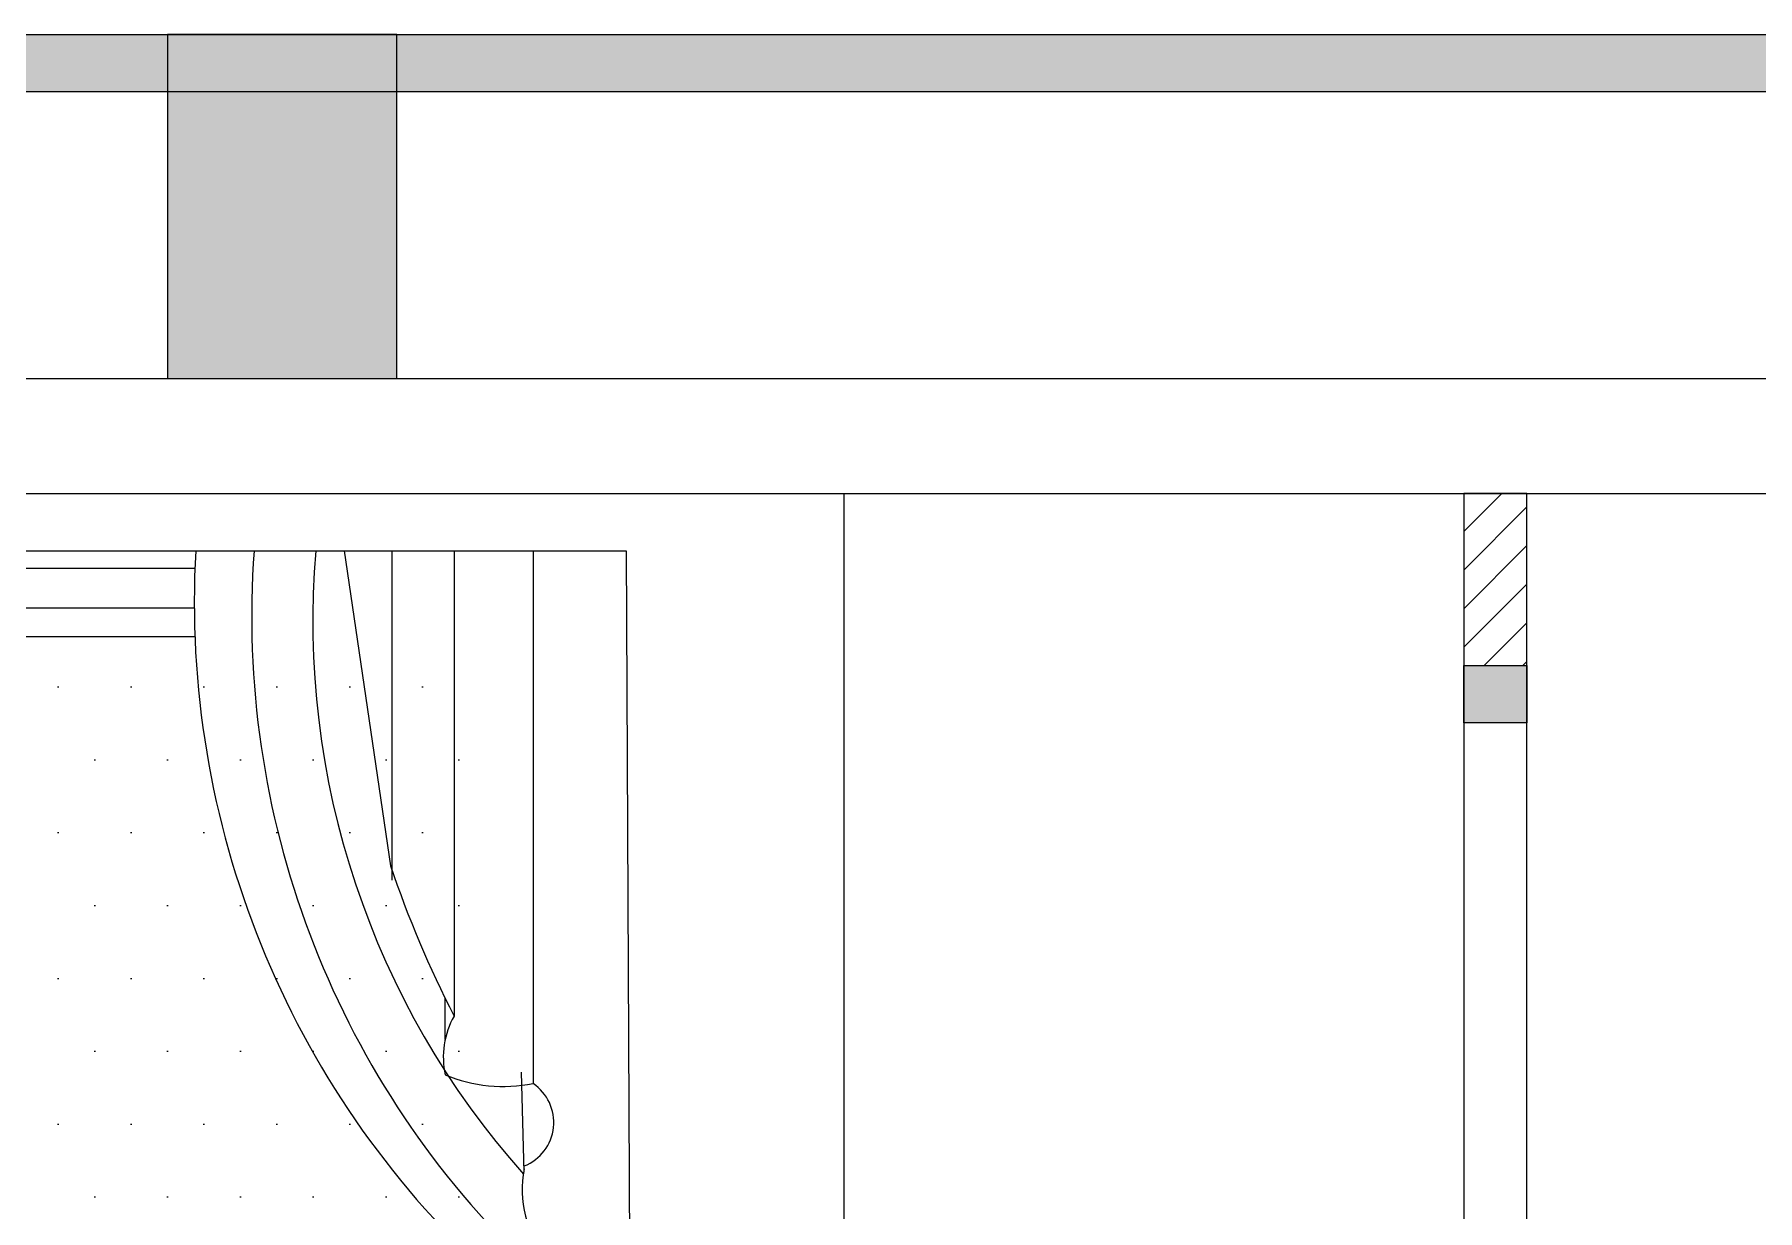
# Model space of a CAD drawing. Header units: millimetres. Extents: x 485872 to 486142, y -52344 to -52207.
# Drawn here: x 486104.607 to 486107.611, y -52297.927 to -52295.877 of the extents above; entities that cross this region are included whole.
import ezdxf

# ---------------------------------------------------------------- set-up
doc = ezdxf.new("R2010")
doc.units = ezdxf.units.MM
doc.header["$LTSCALE"] = 15
doc.layers.add('PH', color=8, linetype='Continuous')

# ---------------------------------------------------------------- blocks, each defined once
blk = doc.blocks.new('dfgh')
at = {"layer": 'PH', "lineweight": 0}
for p, q in [((716222.3, -37839.4), (719222.3, -37839.4)), ((718730.5, -37839.4), (718811, -38388.4)), ((718814.3, -38413.2), (718814.3, -37839.4)), ((718921.9, -37839.4), (718921.9, -38650.3)), ((719059.8, -37839.4), (719059.8, -38767.9)), ((719222.3, -37839.4), (719232.6, -40083.5)), ((716974.5, -37869.4), (718470.1, -37869.4)), ((718906.5, -38691.4), (718906.5, -38619.5)), ((719043.9, -38922.2), (719039.8, -38747.9))]:
    blk.add_line(p, q, dxfattribs=at)
for centre, radius, start, end in [((720060.7, -37928.8), 1591.7, 176.7809, 227.2178), ((720135.4, -37953.7), 1566.3, 175.8149, 225.5927), ((720126.4, -37961.1), 1450.8, 175.1863, 221.6803), ((720672.5, -37755), 1966.3, 198.7915, 207.0855), ((719051, -38722.2), 147.8, 150.8962, 192.0318), ((719007.9, -38506.7), 266.3, 247.62, 281.2447), ((719013.9, -38835.7), 81.9, 291.8585, 55.9029), ((719230.3, -38953.1), 189.4, 168.9791, 269.1889)]:
    blk.add_arc(centre, radius, start, end, dxfattribs=at)
blk = doc.blocks.new('errt')
at = {"linetype": 'Continuous', "lineweight": 0}
h = blk.add_hatch(dxfattribs=at)
h.set_pattern_fill('DOTS', color=252, scale=80)
h.set_pattern_definition([(0, (303740.45, -38800), (63.5, 127), [0, -127])])
h.paths.add_polyline_path([(717272.3, -37889.4), (716472.3, -37889.4), (716472.3, -39532.2), (717272.3, -39532.2)])
h.paths.add_polyline_path([(718122.3, -37889.4), (717322.3, -37889.4), (717322.3, -39524.3), (718122.3, -39524.3)])
h.paths.add_polyline_path([(718972.3, -37889.4), (718172.3, -37889.4), (718172.3, -40289.4), (718972.3, -40289.4)])
at = {"color": 252, "linetype": 'Continuous', "lineweight": 0}
blk.add_line((718470.2, -37889.4), (716974.4, -37889.4), dxfattribs=at)
blk.add_lwpolyline([(718469.1, -37839.4), (716975.5, -37839.4)], dxfattribs=at)
blk.add_blockref('dfgh', (0, 100), dxfattribs=at)

msp = doc.modelspace()

# ---------------------------------------------------------------- hatches: boundary and pattern name
at = {"linetype": 'Continuous', "lineweight": 13}
h = msp.add_hatch(color=256, dxfattribs=at)
h.dxf.hatch_style = 1
h.paths.add_polyline_path([(486095.7389, -52295.8766), (486095.7389, -52295.9766), (486127.3389, -52295.9766), (486127.3389, -52296.0766), (486127.3389, -52295.8766)])
h = msp.add_hatch(color=256, dxfattribs=at)
h.dxf.hatch_style = 1
h.paths.add_polyline_path([(486104.8389, -52296.4766), (486105.2389, -52296.4766), (486105.2389, -52295.8766), (486104.8389, -52295.8766)])
at = {"linetype": 'Continuous', "lineweight": 13, "true_color": 0xb64b2b}
h = msp.add_hatch(dxfattribs=at)
h.set_pattern_fill('ANSI31', color=15, scale=0.015)
h.set_pattern_definition([(45, (485386.416567, -52297.837264), (-0.0336759605, 0.0336759605), [])])
h.paths.add_polyline_path([(486095.9589, -52298.5766), (486095.7389, -52298.5766), (486095.7389, -52299.3766), (486095.9589, -52299.3766)])
h.paths.add_polyline_path([(486095.9589, -52296.6766), (486095.7389, -52296.6766), (486095.7389, -52296.8766), (486095.7889, -52296.8766), (486095.9589, -52296.8766)])
h.paths.add_polyline_path([(486099.5389, -52296.6766), (486099.4289, -52296.6766), (486099.4289, -52299.3766), (486099.5389, -52299.3766)])
h.paths.add_polyline_path([(486107.2089, -52296.6766), (486107.0989, -52296.6766), (486107.0989, -52296.9766), (486107.2089, -52296.9766)])
h.paths.add_polyline_path([(486115.9789, -52296.6766), (486115.8689, -52296.6766), (486115.8689, -52296.9766), (486115.9789, -52296.9766)])
h.paths.add_polyline_path([(486123.6489, -52296.6766), (486123.5389, -52296.6766), (486123.5389, -52299.3766), (486123.6489, -52299.3766)])
h.paths.add_polyline_path([(486127.3389, -52298.5766), (486127.2889, -52298.5766), (486127.1189, -52298.5766), (486127.1189, -52299.3766), (486127.3389, -52299.3766)])
h.paths.add_polyline_path([(486127.3389, -52296.6766), (486127.1189, -52296.6766), (486127.1189, -52296.8766), (486127.3389, -52296.8766)])
at = {"linetype": 'Continuous', "lineweight": 13}
h = msp.add_hatch(color=256, dxfattribs=at)
h.dxf.hatch_style = 1
h.paths.add_polyline_path([(486107.2089, -52296.9766), (486107.0989, -52296.9766), (486107.0989, -52297.0766), (486107.2089, -52297.0766)])

# ---------------------------------------------------------------- linework, layer by layer
for points in [[(486095.7389, -52295.8766), (486127.3389, -52295.8766), (486127.3389, -52296.0766), (486127.3389, -52296.0766), (486127.3389, -52295.9766), (486095.7389, -52295.9766)], [(486102.3389, -52296.4766), (486107.7389, -52296.4766)], [(486102.3389, -52296.6766), (486107.7389, -52296.6766)], [(486106.0189, -52299.3766), (486106.0189, -52296.6766)]]:
    msp.add_lwpolyline(points, dxfattribs=at)
for points in [[(486104.8389, -52296.4766), (486105.2389, -52296.4766), (486105.2389, -52295.8766), (486104.8389, -52295.8766)], [(486107.0989, -52299.3766), (486107.2089, -52299.3766), (486107.2089, -52296.6766), (486107.0989, -52296.6766)], [(486107.2089, -52297.0766), (486107.0989, -52297.0766), (486107.0989, -52296.9766), (486107.2089, -52296.9766)]]:
    msp.add_lwpolyline(points, close=True, dxfattribs=at)

# ---------------------------------------------------------------- block references
at = {"linetype": 'Continuous', "lineweight": 13, "xscale": 0.001, "yscale": 0.001, "zscale": 0.001}
msp.add_blockref('errt', (485386.4166, -52259.0373), dxfattribs=at)

doc.saveas('drawing.dxf')
